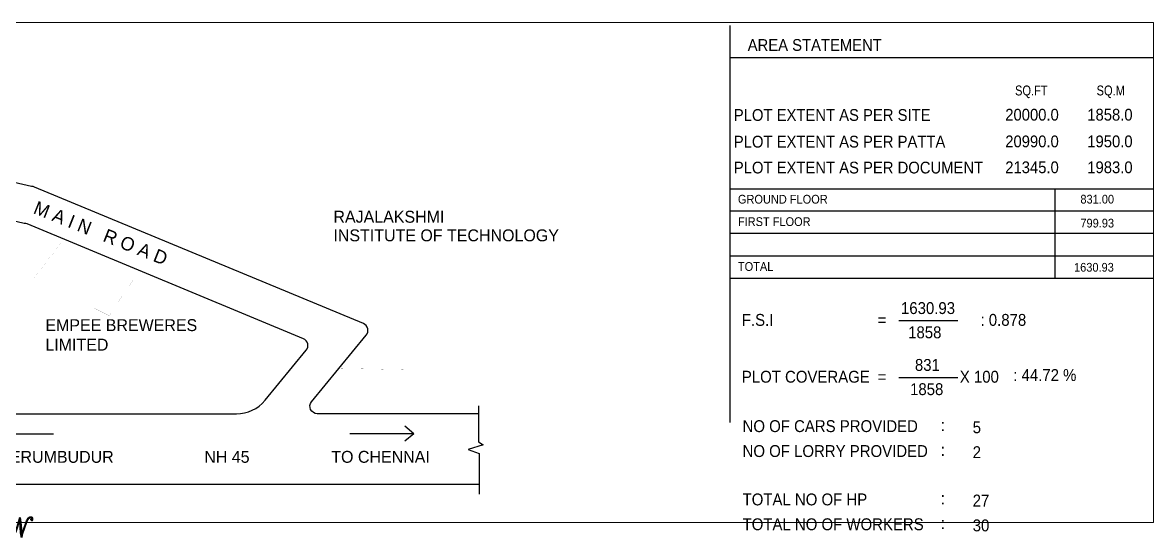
# Model space of a CAD drawing. Header units: metres. Extents: x 1422408 to 2267436, y 3843 to 80428.
# Drawn here: x 2267081.59 to 2267112.24, y 4067.32 to 4081.28 of the extents above; entities that cross this region are included whole.
import ezdxf
from ezdxf.enums import TextEntityAlignment as Align

# ---------------------------------------------------------------- set-up
doc = ezdxf.new("R2010")
doc.units = ezdxf.units.M
doc.header["$LTSCALE"] = 3.5
doc.header["$MEASUREMENT"] = 0
doc.layers.get('0').update_dxf_attribs({"linetype": 'CONTINUOUS'})
for name, color, linetype in [('BOUNDARY', 7, 'CONTINUOUS'), ('DOOR', 8, 'CONTINUOUS'), ('ED', 30, 'CONTINUOUS'), ('ID', 3, 'CONTINUOUS'), ('TEXT1', 7, 'CONTINUOUS'), ('TITLE', 7, 'CONTINUOUS')]:
    doc.layers.add(name, color=color, linetype=linetype)
doc.layers.add('LOCATION_PLAN', color=7, linetype='CONTINUOUS', lineweight=0)
doc.styles.add('A', font='arial.ttf', dxfattribs={"width": 0.9, "height": 7.5})
doc.styles.add('DM', font='arial.ttf', dxfattribs={"width": 0.7, "height": 200})
doc.styles.add('J2', font='swissel.ttf', dxfattribs={"height": 4.75})
doc.styles.add('SCRIPTC', font='scriptc_.ttf', dxfattribs={"height": 48})

msp = doc.modelspace()

# ---------------------------------------------------------------- linework, layer by layer
at = {"layer": 'BOUNDARY', "const_width": 0.000937}
msp.add_lwpolyline([(2267082.70436, 4075.4051), (2267081.89548, 4074.35019), (2267083.93687, 4073.33031), (2267084.74667, 4074.55722)], close=True, dxfattribs=at)
msp.add_lwpolyline([(2267089.80461, 4073.5401), (2267089.80461, 4074.9663), (2267092.14013, 4074.9663), (2267092.14013, 4071.86937), (2267090.16256, 4071.9021)], dxfattribs=at)
at = {"layer": 'DOOR'}
for p, q in [((2267105.34026, 4073.20071), (2267106.94112, 4073.20071)), ((2267105.34026, 4071.65965), (2267106.94112, 4071.65965))]:
    msp.add_line(p, q, dxfattribs=at)
at = {"layer": 'ED'}
for p, q in [((2267100.75623, 4076.77244), (2267112.24331, 4076.77244)), ((2267109.56969, 4076.77244), (2267109.56969, 4074.35023)), ((2267100.75623, 4076.17521), (2267112.24331, 4076.17521)), ((2267100.75623, 4075.56688), (2267112.24331, 4075.56688)), ((2267100.75623, 4074.95856), (2267112.24331, 4074.95856)), ((2267100.75623, 4074.35023), (2267112.24331, 4074.35023))]:
    msp.add_line(p, q, dxfattribs=at)
at = {"layer": 'ID', "ltscale": 400}
msp.add_line((2267078.04683, 4068.76512), (2267093.96047, 4068.76512), dxfattribs=at)
for points in [[(2267093.94265, 4070.67283), (2267089.57587, 4070.67283, -0.63341117), (2267089.42132, 4070.99978), (2267090.9038, 4072.80442, 0.5032544), (2267090.82594, 4073.11608), (2267081.90686, 4076.81895, 0.0986958), (2267081.83017, 4076.83424), (2267073.49444, 4078.74864)], [(2267078.02901, 4070.67283), (2267087.38591, 4070.67283, 0.22443144), (2267088.15862, 4071.03807), (2267089.27551, 4072.39767, 0.5032544), (2267089.19765, 4072.70933), (2267081.70753, 4075.81895, 0.0986958), (2267081.63084, 4075.83424), (2267075.77761, 4077.21157, 0.48364223), (2267075.5318, 4077.01689), (2267075.5318, 4072.12587)]]:
    msp.add_lwpolyline(points, format="xyb", dxfattribs=at)
for points in [[(2267093.94265, 4070.88799), (2267093.94265, 4069.91097), (2267094.0725, 4069.83149), (2267093.6692, 4069.70462), (2267093.96047, 4069.59269), (2267093.96047, 4068.49569)], [(2267080.69644, 4070.13382), (2267082.42728, 4070.13382)], [(2267092.19136, 4070.13382), (2267090.46051, 4070.13382)], [(2267092.19136, 4070.13382), (2267091.9506, 4070.33538)], [(2267092.19136, 4070.13382), (2267091.9506, 4069.93227)]]:
    msp.add_lwpolyline(points, dxfattribs=at)
at = {"layer": 'LOCATION_PLAN'}
msp.add_lwpolyline([(2267072.399, 4067.729), (2267112.24331, 4067.729), (2267112.24331, 4081.27654), (2267072.399, 4081.27654)], close=True, dxfattribs=at)
at = {"layer": 'TITLE', "color": 0}
for p, q in [((2267100.75623, 4081.19773), (2267100.75623, 4070.43245)), ((2267100.75623, 4080.33382), (2267112.24331, 4080.33382))]:
    msp.add_line(p, q, dxfattribs=at)

# ---------------------------------------------------------------- texts
at = {"style": 'SCRIPTC'}
msp.add_text('N', height=0.53846, dxfattribs=at).set_placement((2267081.52001, 4067.32285), align=Align.CENTER)
at = {"layer": 'DOOR', "style": 'DM', "width": 0.9}
for s, height, p in [('AREA STATEMENT', 0.3193861, (2267101.24439, 4080.51078)), ('PLOT EXTENT AS PER SITE', 0.3193861, (2267100.86862, 4078.61315)), ('20000.0', 0.319386, (2267108.2271, 4078.62063)), ('1858.0 ', 0.319386, (2267110.45128, 4078.62063)), ('PLOT EXTENT AS PER PATTA', 0.3193861, (2267100.86862, 4077.88982)), ('20990.0', 0.319386, (2267108.2271, 4077.89731)), ('1950.0', 0.319386, (2267110.45128, 4077.89731)), ('PLOT EXTENT AS PER DOCUMENT', 0.3193861, (2267100.86862, 4077.18747)), ('21345.0', 0.319386, (2267108.2271, 4077.19495)), ('1983.0', 0.319386, (2267110.45128, 4077.19495)), ('GROUND FLOOR', 0.2370757, (2267100.9796, 4076.37054)), ('831.00', 0.237076, (2267110.26526, 4076.37205)), ('FIRST FLOOR ', 0.2370757, (2267100.9796, 4075.76335)), ('799.93', 0.237076, (2267110.26526, 4075.72298)), ('TOTAL', 0.237076, (2267100.9796, 4074.54669)), ('1630.93', 0.237076, (2267110.09279, 4074.52574)), ('1630.93', 0.32248, (2267105.40044, 4073.3771)), ('F.S.I ', 0.32248, (2267101.08531, 4073.05717)), ('=', 0.32248, (2267104.7672, 4073.05717)), (': 0.878', 0.32248, (2267107.55587, 4073.05717)), ('1858', 0.32248, (2267105.59485, 4072.72002)), ('831', 0.32248, (2267105.77803, 4071.83604)), ('PLOT COVERAGE', 0.3224797, (2267101.08531, 4071.51611)), ('=', 0.32248, (2267104.7672, 4071.51611)), ('X 100', 0.32248, (2267106.99488, 4071.51611)), (': 44.72 %%%', 0.3224797, (2267108.44335, 4071.56133)), ('1858', 0.32248, (2267105.64679, 4071.17897)), ('NO OF CARS PROVIDED', 0.3224797, (2267101.10558, 4070.17703)), (':', 0.32248, (2267106.47874, 4070.20682)), ('5', 0.32248, (2267107.34436, 4070.14647)), ('NO OF LORRY PROVIDED', 0.3224797, (2267101.10558, 4069.50142)), (':', 0.32248, (2267106.47874, 4069.53121)), ('2', 0.32248, (2267107.34436, 4069.47086)), ('TOTAL NO OF HP', 0.3224797, (2267101.10558, 4068.19023)), (':', 0.32248, (2267106.47874, 4068.22001)), ('27', 0.32248, (2267107.34436, 4068.15967)), ('TOTAL NO OF WORKERS', 0.3224797, (2267101.10558, 4067.51708)), (':', 0.32248, (2267106.47874, 4067.54686)), ('30', 0.32248, (2267107.34436, 4067.48652))]:
    msp.add_text(s, height=height, dxfattribs=at).set_placement(p)
at = {"layer": 'TEXT1', "style": 'J2', "width": 0.96}
msp.add_text('M A I N   R O A D ', height=0.3634582, rotation=338.244244, dxfattribs=at).set_placement((2267081.85197, 4076.11562))
for s, p in [('RAJALAKSHMI', (2267090.01258, 4075.85287)), ('INSTITUTE OF TECHNOLOGY', (2267090.01258, 4075.34808)), ('EMPEE BREWERES', (2267082.20299, 4072.91476)), ('LIMITED', (2267082.20299, 4072.3855)), ('TO SRIPERUMBUDUR', (2267079.50699, 4069.3446)), ('NH 45', (2267086.51127, 4069.3446)), ('TO CHENNAI', (2267089.95488, 4069.3446))]:
    msp.add_text(s, height=0.323074, dxfattribs=at).set_placement(p)
at = {"layer": 'TITLE', "color": 3, "style": 'A', "width": 0.8}
for s, p in [('SQ.FT', (2267108.49196, 4079.30205)), ('SQ.M', (2267110.70336, 4079.30205))]:
    msp.add_text(s, height=0.269228, dxfattribs=at).set_placement(p)

doc.saveas('drawing.dxf')
